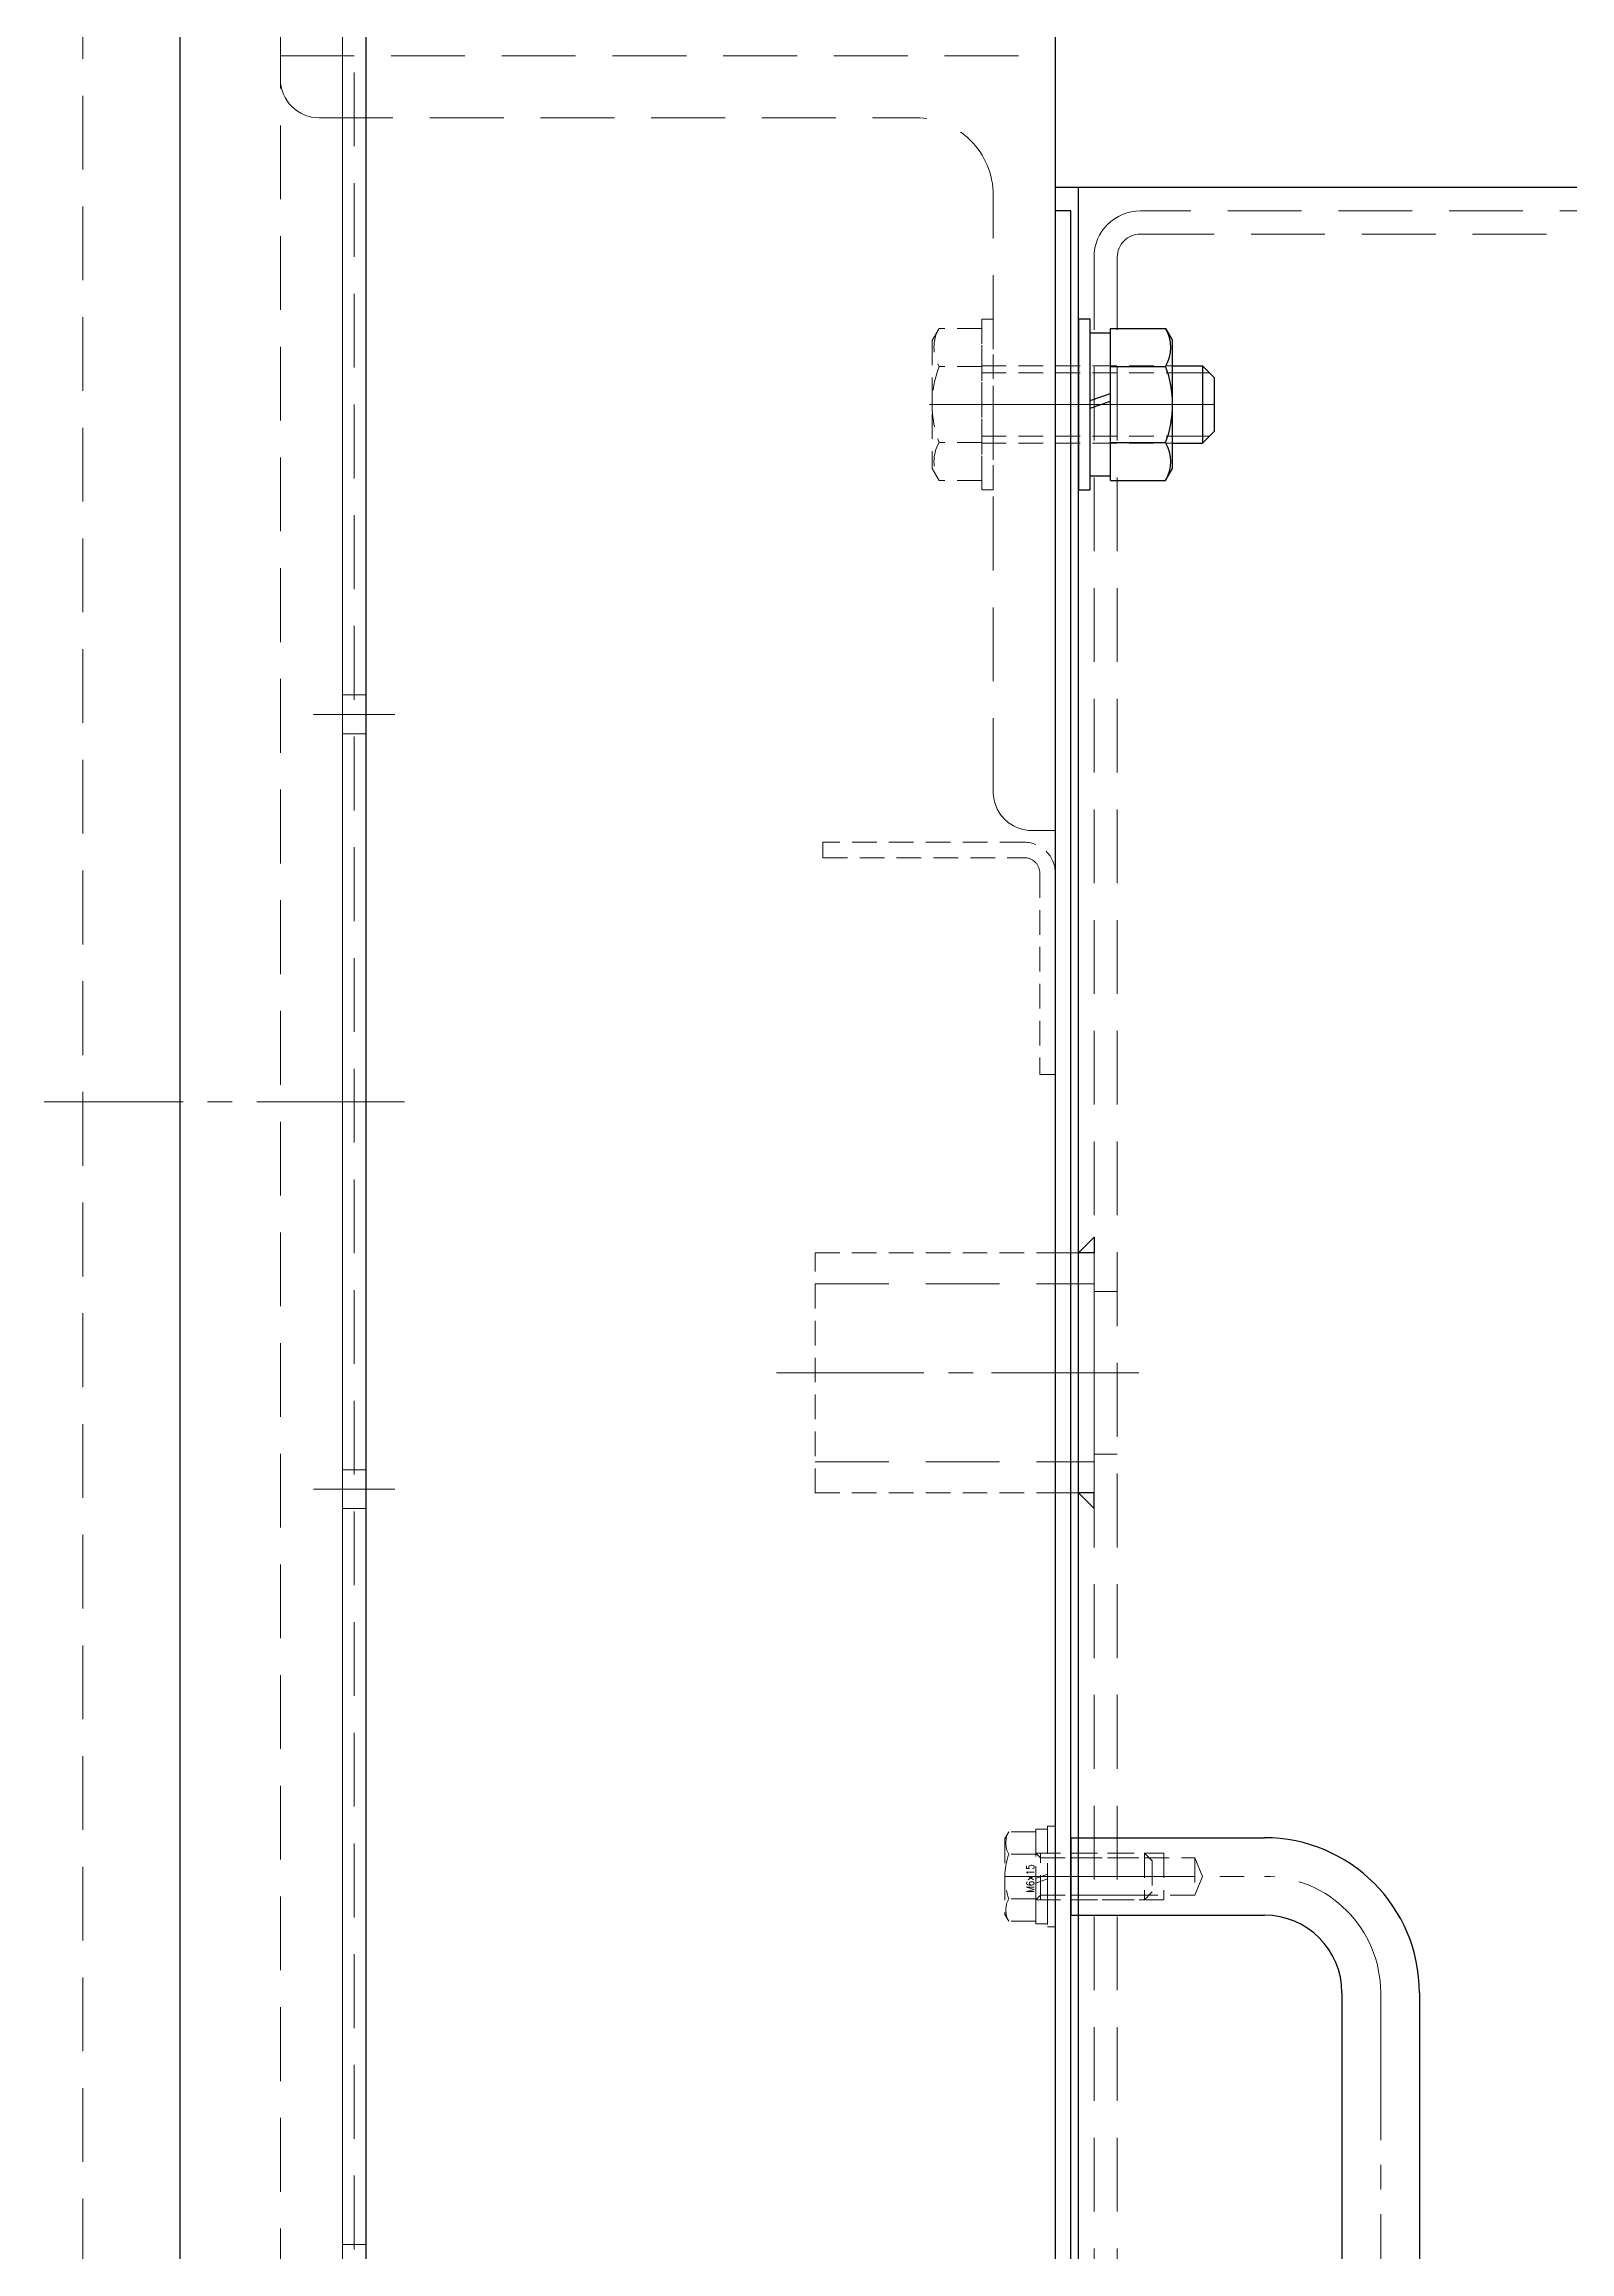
# Model space of a CAD drawing. Header units: millimetres. Extents: x 0 to 51411, y 0 to 16902.
# Drawn here: x 2165.2 to 2362.1, y 13507.5 to 13792.4 of the extents above; entities that cross this region are included whole.
import ezdxf

# ---------------------------------------------------------------- set-up
doc = ezdxf.new("R2010")
doc.units = ezdxf.units.MM
doc.linetypes.add('CENTER2', pattern=[28.575, 19.05, -3.175, 3.175, -3.175])
doc.linetypes.add('HIDDEN2', pattern=[4.7625, 3.175, -1.5875])
for name, color, linetype, lineweight in [('01_外形線', 7, 'Continuous', 25), ('02_細線', 5, 'Continuous', 13), ('03_かくれ線', 6, 'HIDDEN2', 13), ('04_中心線', 1, 'CENTER2', 9)]:
    doc.layers.add(name, color=color, linetype=linetype, lineweight=lineweight)
doc.styles.add('寸法用', font='simplex.shx', dxfattribs={"width": 0.8, "bigfont": '@extfont2.shx'})

msp = doc.modelspace()

# ---------------------------------------------------------------- linework, layer by layer
at = {"color": 0}
msp.add_line((2295.704, 13773.911), (2295.704, 13217.911), dxfattribs=at)
at = {"color": 3}
for points in [[(2300.704, 13636.411), (2298.704, 13636.411), (2300.704, 13638.411), (2300.704, 13638.411)], [(2300.704, 13605.411), (2298.704, 13605.411), (2300.704, 13603.411), (2300.704, 13603.411)]]:
    msp.add_lwpolyline(points, close=True, dxfattribs=at)
at = {"layer": '01_外形線'}
for p, q in [((2295.697, 14109.875), (2295.697, 13300.911)), ((2206.697, 13845.911), (2206.697, 13465.911)), ((2182.697, 13842.911), (2182.697, 13468.911)), ((2297.704, 13560.91), (2322.704, 13560.91)), ((2297.704, 13560.91), (2297.704, 13550.91)), ((2297.704, 13550.91), (2322.704, 13550.91)), ((2332.704, 13540.91), (2332.704, 13450.91)), ((2342.704, 13540.91), (2342.704, 13450.91))]:
    msp.add_line(p, q, dxfattribs=at)
at = {"layer": '01_外形線', "transparency": 33554559}
msp.add_line((2540.83, 13773.911), (2295.704, 13773.911), dxfattribs=at)
at = {"layer": '01_外形線', "color": 0, "transparency": 33554559}
msp.add_line((2298.704, 13217.911), (2298.704, 13773.911), dxfattribs=at)
at = {"layer": '01_外形線'}
for points in [[(2295.704, 13770.91), (2295.704, 13220.91), (2297.704, 13220.91), (2297.704, 13770.91)], [(2298.704, 13756.911), (2298.704, 13734.911), (2300.204, 13734.911), (2300.204, 13756.911)]]:
    msp.add_lwpolyline(points, close=True, dxfattribs=at)
for points in [[(2300.204, 13746.411), (2300.204, 13755.111)], [(2302.854, 13755.111), (2300.204, 13755.111)], [(2302.854, 13736.096), (2302.854, 13755.726)], [(2302.854, 13755.726), (2309.951, 13755.726)], [(2302.854, 13747.321), (2302.854, 13755.111)], [(2309.951, 13755.726), (2310.854, 13754.161)], [(2310.854, 13737.661), (2310.854, 13754.161)], [(2302.854, 13750.818), (2309.951, 13750.818)], [(2310.854, 13750.911), (2314.704, 13750.911)], [(2314.704, 13750.911), (2316.204, 13749.411)], [(2314.704, 13750.911), (2314.704, 13740.911)], [(2316.204, 13749.411), (2316.204, 13742.411)], [(2300.204, 13746.411), (2302.854, 13747.321)], [(2300.204, 13745.411), (2302.854, 13746.321)], [(2302.854, 13736.711), (2302.854, 13746.321)], [(2300.204, 13736.711), (2300.204, 13745.411)], [(2302.854, 13741.003), (2309.951, 13741.003)], [(2310.854, 13740.911), (2314.704, 13740.911)], [(2314.704, 13740.911), (2316.204, 13742.411)], [(2300.204, 13736.711), (2302.854, 13736.711)], [(2302.854, 13736.096), (2309.951, 13736.096)], [(2309.951, 13736.096), (2310.854, 13737.661)]]:
    msp.add_lwpolyline(points, dxfattribs=at)
for points in [[(2309.951, 13750.818, 0.2679491), (2309.951, 13755.726)], [(2309.951, 13741.003, 0.1841118), (2309.951, 13750.818)], [(2309.951, 13736.096, 0.2679491), (2309.951, 13741.003)]]:
    msp.add_lwpolyline(points, format="xyb", dxfattribs=at)
for radius in [20, 10]:
    msp.add_arc((2322.704, 13540.91), radius, 0, 90, dxfattribs=at)
at = {"layer": '02_細線'}
for points in [[(2310.854, 13750.011), (2315.604, 13750.011)], [(2310.854, 13741.811), (2315.604, 13741.811)]]:
    msp.add_lwpolyline(points, dxfattribs=at)
at = {"layer": '03_かくれ線', "ltscale": 3}
for p, q in [((2195.697, 13300.911), (2195.697, 14925.911)), ((2203.697, 13300.911), (2203.697, 14925.911)), ((2203.697, 13845.911), (2203.697, 13465.911)), ((2205.197, 13845.911), (2205.197, 13465.911)), ((2170.197, 13842.911), (2170.197, 13468.911)), ((2195.697, 13787.911), (2195.697, 13790.911)), ((2195.697, 13790.911), (2295.697, 13790.911)), ((2200.697, 13782.911), (2277.697, 13782.911)), ((2287.697, 13695.911), (2287.697, 13772.911)), ((2295.697, 13690.911), (2292.697, 13690.911)), ((2295.704, 13636.411), (2300.704, 13636.411)), ((2300.704, 13605.411), (2300.704, 13636.411)), ((2264.704, 13632.411), (2300.704, 13632.411)), ((2300.704, 13631.411), (2303.704, 13631.411)), ((2300.704, 13610.411), (2303.704, 13610.411)), ((2264.704, 13609.411), (2300.704, 13609.411)), ((2295.704, 13605.411), (2300.704, 13605.411))]:
    msp.add_line(p, q, dxfattribs=at)
at = {"layer": '03_かくれ線', "ltscale": 3, "transparency": 33554559}
for p, q in [((2884.704, 13770.911), (2306.704, 13770.911)), ((2306.704, 13767.911), (2884.704, 13767.911)), ((2300.704, 13226.911), (2300.704, 13764.911)), ((2303.704, 13226.911), (2303.704, 13764.911))]:
    msp.add_line(p, q, dxfattribs=at)
at = {"layer": '03_かくれ線'}
for p, q in [((2206.697, 13708.411), (2203.697, 13708.411)), ((2206.697, 13703.411), (2203.697, 13703.411)), ((2264.704, 13636.411), (2295.704, 13636.411)), ((2264.704, 13605.411), (2264.704, 13636.411)), ((2206.697, 13608.411), (2203.697, 13608.411)), ((2264.704, 13605.411), (2295.704, 13605.411)), ((2206.697, 13603.411), (2203.697, 13603.411)), ((2206.697, 13508.411), (2203.697, 13508.411))]:
    msp.add_line(p, q, dxfattribs=at)
for points in [[(2280.708, 13755.726), (2279.804, 13754.161)], [(2286.204, 13755.726), (2280.708, 13755.726)], [(2286.204, 13736.096), (2286.204, 13755.726)], [(2279.804, 13754.161), (2279.804, 13737.661)], [(2286.204, 13750.818), (2280.708, 13750.818)], [(2286.204, 13750.911), (2310.854, 13750.911)], [(2286.204, 13750.011), (2310.854, 13750.011)], [(2286.204, 13741.003), (2280.708, 13741.003)], [(2286.204, 13741.811), (2310.854, 13741.811)], [(2286.204, 13740.911), (2310.854, 13740.911)], [(2280.708, 13736.096), (2279.804, 13737.661)], [(2286.204, 13736.096), (2280.708, 13736.096)], [(2289.709, 13561.683), (2289.204, 13560.81)], [(2293.204, 13561.683), (2289.709, 13561.683)], [(2293.204, 13562.01), (2293.204, 13555.664)], [(2294.704, 13562.01), (2293.204, 13562.01)], [(2293.204, 13561.683), (2293.204, 13550.136)], [(2293.204, 13561.683), (2293.204, 13550.136)], [(2294.704, 13562.01), (2294.704, 13556.21)], [(2289.204, 13560.81), (2289.204, 13551.01)], [(2293.204, 13558.797), (2289.709, 13558.797)], [(2293.204, 13558.91), (2307.204, 13558.91)], [(2293.804, 13558.31), (2293.204, 13558.91)], [(2293.804, 13552.91), (2293.804, 13558.91)], [(2293.804, 13558.31), (2307.804, 13558.31)], [(2297.704, 13558.91), (2309.704, 13558.91), (2309.704, 13552.91), (2297.704, 13552.91)], [(2297.704, 13558.31), (2313.704, 13558.31), (2313.704, 13553.51), (2297.704, 13553.51)], [(2307.204, 13558.91), (2308.204, 13557.91)], [(2307.204, 13558.91), (2307.204, 13552.91)], [(2313.704, 13558.31), (2314.698, 13555.91), (2313.704, 13553.51)], [(2294.704, 13556.21), (2293.204, 13555.664)], [(2294.704, 13555.61), (2293.204, 13555.064)], [(2294.704, 13555.61), (2294.704, 13549.81)], [(2308.204, 13557.91), (2308.204, 13553.91)], [(2293.204, 13553.023), (2289.709, 13553.023)], [(2293.204, 13555.064), (2293.204, 13549.81)], [(2293.804, 13553.51), (2293.204, 13552.91)], [(2293.204, 13552.91), (2307.204, 13552.91)], [(2293.804, 13553.51), (2307.804, 13553.51)], [(2307.204, 13552.91), (2308.204, 13553.91)], [(2289.709, 13550.136), (2289.204, 13551.01)], [(2293.204, 13550.136), (2289.709, 13550.136)], [(2293.204, 13549.81), (2294.704, 13549.81)]]:
    msp.add_lwpolyline(points, dxfattribs=at)
for points in [[(2280.708, 13755.726, 0.2679491), (2280.708, 13750.818)], [(2280.708, 13750.818, 0.1841118), (2280.708, 13741.003)], [(2280.708, 13741.003, 0.2679491), (2280.708, 13736.096)], [(2289.709, 13561.683, 0.2679491), (2289.709, 13558.797)], [(2289.709, 13558.797, 0.1747), (2289.709, 13553.023)], [(2289.709, 13553.023, 0.2679491), (2289.709, 13550.136)]]:
    msp.add_lwpolyline(points, format="xyb", dxfattribs=at)
for points in [[(2286.204, 13756.911), (2286.204, 13734.911), (2287.704, 13734.911), (2287.704, 13756.911)], [(2295.704, 13549.41), (2295.704, 13562.41), (2294.704, 13562.41), (2294.704, 13549.41)]]:
    msp.add_lwpolyline(points, close=True, dxfattribs=at)
msp.add_lwpolyline([(2291.704, 13689.411), (2265.704, 13689.411), (2265.704, 13687.411), (2291.704, 13687.411, -0.4142136), (2293.704, 13685.411), (2293.704, 13659.411), (2295.704, 13659.411), (2295.704, 13685.411, 0.4142136)], format="xyb", close=True, dxfattribs=at)
at = {"layer": '03_かくれ線', "ltscale": 3}
for centre, radius, start, end in [((2200.697, 13787.911), 5, 180, 270), ((2277.697, 13772.911), 10, 0, 90), ((2292.697, 13695.911), 5, 180, 274.03841)]:
    msp.add_arc(centre, radius, start, end, dxfattribs=at)
at = {"layer": '03_かくれ線', "ltscale": 3, "transparency": 33554559}
for radius in [6, 3]:
    msp.add_arc((2306.704, 13764.911), radius, 90, 180, dxfattribs=at)
at = {"layer": '04_中心線'}
for p, q in [((2303.932, 13745.911), (2279.482, 13745.911)), ((2287.46, 13745.911), (2306.858, 13745.911)), ((2306.939, 13745.911), (2287.541, 13745.911)), ((2210.447, 13705.911), (2199.947, 13705.911)), ((2211.697, 13655.911), (2165.197, 13655.911)), ((2259.704, 13620.911), (2305.704, 13620.911)), ((2287.46, 13620.911), (2306.858, 13620.911)), ((2210.447, 13605.911), (2199.947, 13605.911)), ((2294.704, 13555.91), (2322.704, 13555.91)), ((2337.704, 13540.91), (2337.704, 13450.91))]:
    msp.add_line(p, q, dxfattribs=at)
for points in [[(2279.804, 13745.911), (2316.204, 13745.911)], [(2300.204, 13745.911), (2298.704, 13745.911)], [(2302.854, 13745.911), (2300.204, 13745.911)], [(2310.854, 13745.911), (2302.854, 13745.911)], [(2289.204, 13555.91), (2308.204, 13555.91)]]:
    msp.add_lwpolyline(points, dxfattribs=at)
msp.add_arc((2322.704, 13540.91), 15, 0, 90, dxfattribs=at)

# ---------------------------------------------------------------- texts
at = {"layer": '03_かくれ線', "style": '寸法用', "width": 0.8}
msp.add_text('M6×15', height=1, rotation=90, dxfattribs=at).set_placement((2292.97, 13553.835))

doc.saveas('drawing.dxf')
